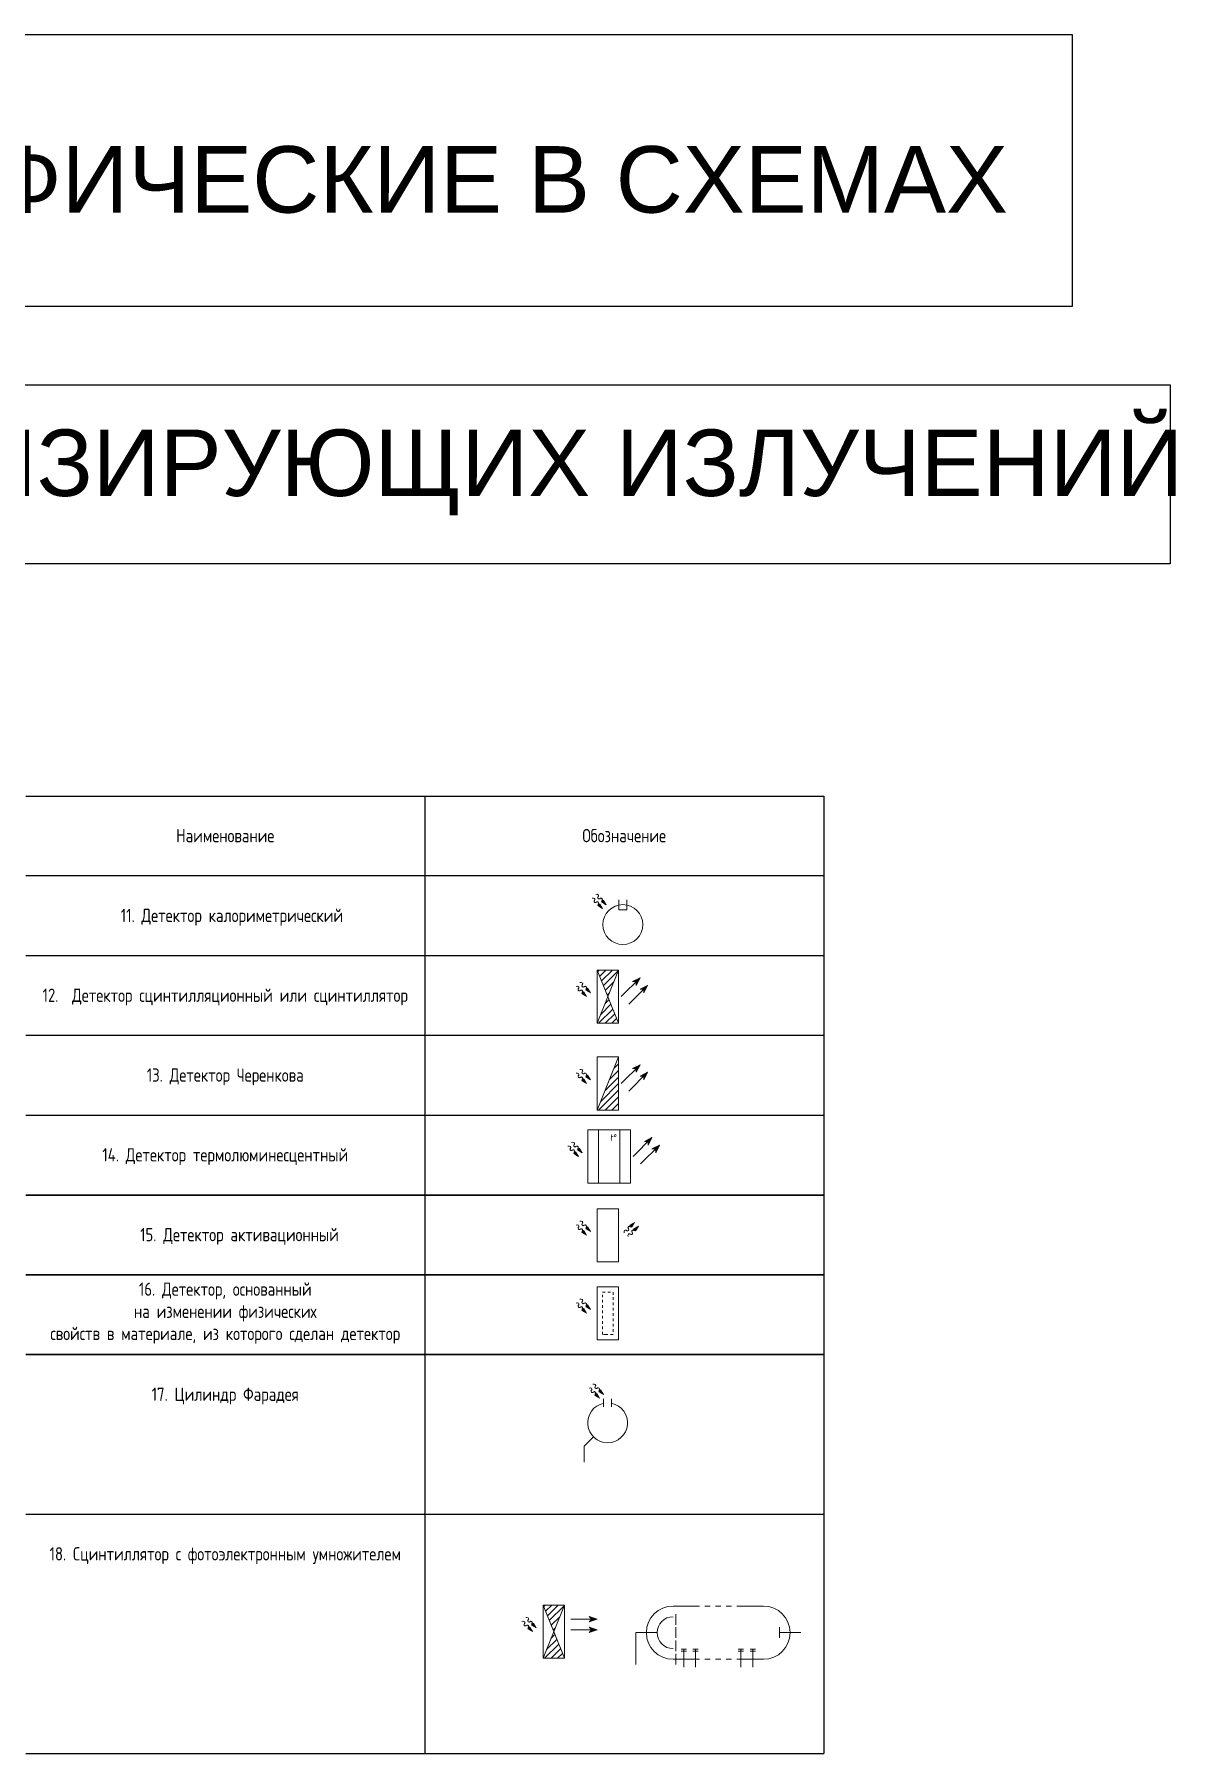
# Model space of a CAD drawing. Header units: millimetres. Extents: x 1899 to 3443, y 1587 to 2353.
# Drawn here: x 2498 to 2927, y 1707 to 2353 of the extents above; entities that cross this region are included whole.
import ezdxf

# ---------------------------------------------------------------- set-up
doc = ezdxf.new("R2010")
doc.units = ezdxf.units.MM
doc.linetypes.add('JIS_02_1.0', pattern=[2, 1, -1])
doc.styles.get("Standard").update_dxf_attribs({"font": 'arial.ttf'})
pattern_1 = [(45, (-20.3536, -238.7289), (-1.2347852, 1.2347852), [])]

msp = doc.modelspace()

# ---------------------------------------------------------------- hatches: boundary and pattern name
at = {"lineweight": 9, "true_color": 0x000000}
h = msp.add_hatch(color=18, dxfattribs=at)
h.dxf.hatch_style = 1
h.paths.add_polyline_path([(2710.45, 2026.43), (2709.74, 2025.72), (2711.51, 2024.66)])
h = msp.add_hatch(color=18, dxfattribs=at)
h.dxf.hatch_style = 1
h.paths.add_polyline_path([(2711.86, 2027.84), (2711.15, 2027.13), (2712.92, 2026.07)])
h = msp.add_hatch(dxfattribs=at)
h.set_pattern_fill('ANSI31', color=18, scale=0.55)
h.paths.add_polyline_path([(2717.52, 2001.51), (2709.52, 2001.51), (2713.52, 1991.51)])
h = msp.add_hatch(color=18, dxfattribs=at)
h.dxf.hatch_style = 1
h.paths.add_polyline_path([(2725.59, 1998.58), (2722.76, 1997.17), (2724.16, 1997.15)])
h.paths.add_polyline_path([(2725.59, 1998.58), (2724.16, 1997.15), (2724.17, 1995.75)])
h = msp.add_hatch(color=18, dxfattribs=at)
h.dxf.hatch_style = 1
h.paths.add_polyline_path([(2704.46, 1993.28), (2703.75, 1992.57), (2705.52, 1991.51)])
h = msp.add_hatch(color=18, dxfattribs=at)
h.dxf.hatch_style = 1
h.paths.add_polyline_path([(2705.87, 1994.69), (2705.16, 1993.99), (2706.93, 1992.92)])
h = msp.add_hatch(dxfattribs=at)
h.set_pattern_fill('ANSI31', color=18, scale=0.55)
h.paths.add_polyline_path([(2713.52, 1991.51), (2709.52, 1981.51), (2717.52, 1981.51)])
h = msp.add_hatch(color=18, dxfattribs=at)
h.dxf.hatch_style = 1
h.paths.add_polyline_path([(2728.42, 1995.75), (2725.59, 1994.34), (2726.98, 1994.32)])
h.paths.add_polyline_path([(2728.42, 1995.75), (2726.98, 1994.32), (2727, 1992.92)])
h = msp.add_hatch(dxfattribs=at)
h.set_pattern_fill('ANSI31', color=18, scale=0.55)
h.set_pattern_definition([(45, (0, -32.6704), (-1.2347852, 1.2347852), [])])
h.paths.add_polyline_path([(2717.52, 1968.84), (2709.52, 1948.84), (2717.52, 1948.84)])
h = msp.add_hatch(color=18, dxfattribs=at)
h.dxf.hatch_style = 1
h.paths.add_polyline_path([(2725.59, 1965.91), (2722.76, 1964.5), (2724.16, 1964.48)])
h.paths.add_polyline_path([(2725.59, 1965.91), (2724.16, 1964.48), (2724.17, 1963.08)])
h = msp.add_hatch(color=18, dxfattribs=at)
h.dxf.hatch_style = 1
h.paths.add_polyline_path([(2704.46, 1960.61), (2703.75, 1959.9), (2705.52, 1958.84)])
h = msp.add_hatch(color=18, dxfattribs=at)
h.dxf.hatch_style = 1
h.paths.add_polyline_path([(2705.87, 1962.02), (2705.16, 1961.32), (2706.93, 1960.25)])
h = msp.add_hatch(color=18, dxfattribs=at)
h.dxf.hatch_style = 1
h.paths.add_polyline_path([(2728.42, 1963.08), (2725.59, 1961.67), (2726.98, 1961.65)])
h.paths.add_polyline_path([(2728.42, 1963.08), (2726.98, 1961.65), (2727, 1960.25)])
h = msp.add_hatch(color=18, dxfattribs=at)
h.dxf.hatch_style = 1
h.paths.add_polyline_path([(2701.38, 1933.19), (2700.67, 1932.49), (2702.44, 1931.43)])
h = msp.add_hatch(color=18, dxfattribs=at)
h.dxf.hatch_style = 1
h.paths.add_polyline_path([(2702.8, 1934.61), (2702.09, 1933.9), (2703.86, 1932.84)])
h = msp.add_hatch(color=18, dxfattribs=at)
h.dxf.hatch_style = 1
h.paths.add_polyline_path([(2730.06, 1938.5), (2727.24, 1937.08), (2728.63, 1937.07)])
h.paths.add_polyline_path([(2730.06, 1938.5), (2728.63, 1937.07), (2728.65, 1935.67)])
h = msp.add_hatch(color=18, dxfattribs=at)
h.dxf.hatch_style = 1
h.paths.add_polyline_path([(2732.89, 1935.67), (2730.06, 1934.25), (2731.46, 1934.24)])
h.paths.add_polyline_path([(2732.89, 1935.67), (2731.46, 1934.24), (2731.48, 1932.84)])
h = msp.add_hatch(color=18, dxfattribs=at)
h.dxf.hatch_style = 1
h.paths.add_polyline_path([(2704.46, 1903.57), (2703.75, 1902.86), (2705.52, 1901.8)])
h = msp.add_hatch(color=18, dxfattribs=at)
h.dxf.hatch_style = 1
h.paths.add_polyline_path([(2705.87, 1904.98), (2705.16, 1904.28), (2706.93, 1903.22)])
h = msp.add_hatch(color=18, dxfattribs=at)
h.dxf.hatch_style = 1
h.paths.add_polyline_path([(2721.77, 1905.59), (2722.48, 1904.89), (2723.54, 1906.66)])
h = msp.add_hatch(color=18, dxfattribs=at)
h.dxf.hatch_style = 1
h.paths.add_polyline_path([(2723.19, 1904.18), (2723.9, 1903.47), (2724.96, 1905.24)])
h = msp.add_hatch(color=18, dxfattribs=at)
h.dxf.hatch_style = 1
h.paths.add_polyline_path([(2705.87, 1875.65), (2705.16, 1874.94), (2706.93, 1873.88)])
h = msp.add_hatch(color=18, dxfattribs=at)
h.dxf.hatch_style = 1
h.paths.add_polyline_path([(2704.46, 1874.24), (2703.75, 1873.53), (2705.52, 1872.47)])
h = msp.add_hatch(color=18, dxfattribs=at)
h.dxf.hatch_style = 1
h.paths.add_polyline_path([(2709.34, 1842.3), (2708.64, 1841.59), (2710.4, 1840.53)])
h = msp.add_hatch(color=18, dxfattribs=at)
h.dxf.hatch_style = 1
h.paths.add_polyline_path([(2710.76, 1843.71), (2710.05, 1843), (2711.82, 1841.94)])
h = msp.add_hatch(dxfattribs=at)
h.set_pattern_fill('ANSI31', color=18, scale=0.55)
h.set_pattern_definition(pattern_1)
h.paths.add_polyline_path([(2689.16, 1762.78), (2693.16, 1752.78), (2697.16, 1762.78)])
h = msp.add_hatch(color=18, dxfattribs=at)
h.dxf.hatch_style = 1
h.paths.add_polyline_path([(2709.53, 1757.49), (2706.53, 1758.49), (2707.5, 1757.49)])
h.paths.add_polyline_path([(2709.53, 1757.49), (2707.5, 1757.49), (2706.53, 1756.49)])
h = msp.add_hatch(color=18, dxfattribs=at)
h.dxf.hatch_style = 1
h.paths.add_polyline_path([(2684.1, 1754.55), (2683.39, 1753.84), (2685.16, 1752.78)])
h = msp.add_hatch(color=18, dxfattribs=at)
h.dxf.hatch_style = 1
h.paths.add_polyline_path([(2685.52, 1755.96), (2684.81, 1755.26), (2686.58, 1754.2)])
h = msp.add_hatch(dxfattribs=at)
h.set_pattern_fill('ANSI31', color=18, scale=0.55)
h.set_pattern_definition(pattern_1)
h.paths.add_polyline_path([(2693.16, 1752.78), (2689.16, 1742.78), (2697.16, 1742.78)])
h = msp.add_hatch(color=18, dxfattribs=at)
h.dxf.hatch_style = 1
h.paths.add_polyline_path([(2709.53, 1753.49), (2706.53, 1754.49), (2707.5, 1753.49)])
h.paths.add_polyline_path([(2709.53, 1753.49), (2707.5, 1753.49), (2706.53, 1752.49)])

# ---------------------------------------------------------------- linework, layer by layer
for p, q in [((2494.65, 2066.93), (2794.65, 2066.93)), ((2644.65, 2066.93), (2644.65, 1706.93)), ((2794.65, 2066.93), (2794.65, 1706.93)), ((2794.65, 2036.93), (2494.65, 2036.93)), ((2494.65, 2006.93), (2794.65, 2006.93)), ((2794.65, 1976.93), (2494.65, 1976.93)), ((2494.65, 1946.93), (2794.65, 1946.93)), ((2794.65, 1916.93), (2494.65, 1916.93)), ((2494.65, 1916.93), (2794.65, 1916.93)), ((2794.65, 1886.93), (2494.65, 1886.93)), ((2494.65, 1886.93), (2794.65, 1886.93)), ((2794.65, 1856.93), (2494.65, 1856.93)), ((2494.65, 1856.93), (2794.65, 1856.93)), ((2494.65, 1796.93), (2794.65, 1796.93)), ((2494.65, 1706.93), (2794.65, 1706.93))]:
    msp.add_line(p, q)
at = {"lineweight": 9}
for p, q in [((2710.45, 2026.43), (2709.74, 2025.72)), ((2711.51, 2024.66), (2709.74, 2025.72)), ((2711.51, 2024.66), (2710.45, 2026.43)), ((2711.86, 2027.84), (2711.15, 2027.13)), ((2712.92, 2026.07), (2711.15, 2027.13)), ((2712.92, 2026.07), (2711.86, 2027.84)), ((2717.64, 2025.95), (2717.64, 2027.95)), ((2717.64, 2024.1), (2717.64, 2025.95)), ((2719.14, 2024.1), (2717.64, 2024.1)), ((2719.14, 2024.1), (2720.64, 2024.1)), ((2720.64, 2025.95), (2720.64, 2027.95)), ((2720.64, 2024.1), (2720.64, 2025.95)), ((2709.52, 2001.51), (2709.52, 1981.51)), ((2717.52, 2001.51), (2709.52, 2001.51)), ((2709.52, 2001.51), (2717.52, 1981.51)), ((2709.52, 1981.51), (2717.52, 2001.51)), ((2717.52, 1981.51), (2717.52, 2001.51)), ((2718.52, 1991.51), (2725.59, 1998.58)), ((2725.59, 1998.58), (2722.76, 1997.17)), ((2722.76, 1997.17), (2724.16, 1997.15)), ((2725.59, 1998.58), (2723.47, 1996.46)), ((2724.17, 1995.75), (2725.59, 1998.58)), ((2704.46, 1993.28), (2703.75, 1992.57)), ((2705.52, 1991.51), (2703.75, 1992.57)), ((2705.52, 1991.51), (2704.46, 1993.28)), ((2705.87, 1994.69), (2705.16, 1993.99)), ((2706.93, 1992.92), (2705.16, 1993.99)), ((2706.93, 1992.92), (2705.87, 1994.69)), ((2721.34, 1988.68), (2728.42, 1995.75)), ((2724.16, 1997.15), (2724.17, 1995.75)), ((2728.42, 1995.75), (2725.59, 1994.34)), ((2725.59, 1994.34), (2726.98, 1994.32)), ((2728.42, 1995.75), (2726.29, 1993.63)), ((2726.98, 1994.32), (2727, 1992.92)), ((2727, 1992.92), (2728.42, 1995.75)), ((2709.52, 1981.51), (2717.52, 1981.51)), ((2709.52, 1968.84), (2709.52, 1948.84)), ((2717.52, 1968.84), (2709.52, 1968.84)), ((2709.52, 1948.84), (2717.52, 1968.84)), ((2717.52, 1948.84), (2717.52, 1968.84)), ((2718.52, 1958.84), (2725.59, 1965.91)), ((2725.59, 1965.91), (2722.76, 1964.5)), ((2725.59, 1965.91), (2723.47, 1963.79)), ((2724.17, 1963.08), (2725.59, 1965.91)), ((2704.46, 1960.61), (2703.75, 1959.9)), ((2705.52, 1958.84), (2703.75, 1959.9)), ((2705.52, 1958.84), (2704.46, 1960.61)), ((2705.87, 1962.02), (2705.16, 1961.32)), ((2706.93, 1960.25), (2705.16, 1961.32)), ((2706.93, 1960.25), (2705.87, 1962.02)), ((2721.34, 1956.01), (2728.42, 1963.08)), ((2722.76, 1964.5), (2724.16, 1964.48)), ((2724.16, 1964.48), (2724.17, 1963.08)), ((2728.42, 1963.08), (2725.59, 1961.67)), ((2725.59, 1961.67), (2726.98, 1961.65)), ((2728.42, 1963.08), (2726.29, 1960.96)), ((2726.98, 1961.65), (2727, 1960.25)), ((2727, 1960.25), (2728.42, 1963.08)), ((2709.52, 1948.84), (2717.52, 1948.84)), ((2705.99, 1941.43), (2705.99, 1921.43)), ((2721.99, 1941.43), (2705.99, 1941.43)), ((2709.99, 1921.43), (2709.99, 1941.43)), ((2717.99, 1921.43), (2717.99, 1941.43)), ((2721.99, 1921.43), (2721.99, 1941.43)), ((2701.38, 1933.19), (2700.67, 1932.49)), ((2702.44, 1931.43), (2701.38, 1933.19)), ((2702.8, 1934.61), (2702.09, 1933.9)), ((2703.86, 1932.84), (2702.09, 1933.9)), ((2703.86, 1932.84), (2702.8, 1934.61)), ((2722.99, 1931.43), (2730.06, 1938.5)), ((2725.82, 1928.6), (2732.89, 1935.67)), ((2730.06, 1938.5), (2727.24, 1937.08)), ((2727.24, 1937.08), (2728.63, 1937.07)), ((2730.06, 1938.5), (2727.94, 1936.38)), ((2728.63, 1937.07), (2728.65, 1935.67)), ((2728.65, 1935.67), (2730.06, 1938.5)), ((2732.89, 1935.67), (2730.06, 1934.25)), ((2730.06, 1934.25), (2731.46, 1934.24)), ((2732.89, 1935.67), (2730.77, 1933.55)), ((2731.46, 1934.24), (2731.48, 1932.84)), ((2731.48, 1932.84), (2732.89, 1935.67)), ((2702.44, 1931.43), (2700.67, 1932.49)), ((2705.99, 1921.43), (2721.99, 1921.43)), ((2709.52, 1911.8), (2709.52, 1891.8)), ((2717.52, 1911.8), (2709.52, 1911.8)), ((2717.52, 1891.8), (2717.52, 1911.8)), ((2704.46, 1903.57), (2703.75, 1902.86)), ((2705.52, 1901.8), (2703.75, 1902.86)), ((2705.52, 1901.8), (2704.46, 1903.57)), ((2705.87, 1904.98), (2705.16, 1904.28)), ((2706.93, 1903.22), (2705.16, 1904.28)), ((2706.93, 1903.22), (2705.87, 1904.98)), ((2723.54, 1906.66), (2721.77, 1905.59)), ((2721.77, 1905.59), (2722.48, 1904.89)), ((2723.54, 1906.66), (2722.48, 1904.89)), ((2724.96, 1905.24), (2723.19, 1904.18)), ((2723.19, 1904.18), (2723.9, 1903.47)), ((2724.96, 1905.24), (2723.9, 1903.47)), ((2709.52, 1891.8), (2717.52, 1891.8)), ((2709.52, 1882.47), (2709.52, 1862.47)), ((2717.52, 1882.47), (2709.52, 1882.47)), ((2717.52, 1862.47), (2717.52, 1882.47)), ((2705.87, 1875.65), (2705.16, 1874.94)), ((2706.93, 1873.88), (2705.16, 1874.94)), ((2706.93, 1873.88), (2705.87, 1875.65)), ((2704.46, 1874.24), (2703.75, 1873.53)), ((2705.52, 1872.47), (2703.75, 1873.53)), ((2705.52, 1872.47), (2704.46, 1874.24)), ((2709.52, 1862.47), (2717.52, 1862.47)), ((2709.34, 1842.3), (2708.64, 1841.59)), ((2710.4, 1840.53), (2709.34, 1842.3)), ((2710.76, 1843.71), (2710.05, 1843)), ((2711.82, 1841.94), (2710.05, 1843)), ((2711.82, 1841.94), (2710.76, 1843.71)), ((2710.4, 1840.53), (2708.64, 1841.59)), ((2711.91, 1840.29), (2711.91, 1837.29)), ((2714.91, 1838.79), (2714.91, 1840.29)), ((2714.91, 1837.29), (2714.91, 1838.79)), ((2708.1, 1825.99), (2704.57, 1822.46)), ((2704.57, 1822.46), (2704.57, 1816.46)), ((2689.16, 1762.78), (2689.16, 1742.78)), ((2697.16, 1762.78), (2689.16, 1762.78)), ((2689.16, 1762.78), (2697.16, 1742.78)), ((2689.16, 1742.78), (2697.16, 1762.78)), ((2697.16, 1742.78), (2697.16, 1762.78)), ((2709.53, 1757.49), (2706.53, 1758.49)), ((2706.53, 1758.49), (2707.5, 1757.49)), ((2738.01, 1762.41), (2748.01, 1762.41)), ((2739.01, 1759.41), (2739.01, 1755.41)), ((2750.01, 1762.41), (2752.01, 1762.41)), ((2754.01, 1762.41), (2756.01, 1762.41)), ((2758.01, 1762.41), (2760.01, 1762.41)), ((2772.01, 1762.41), (2762.01, 1762.41)), ((2684.1, 1754.55), (2683.39, 1753.84)), ((2685.16, 1752.78), (2683.39, 1753.84)), ((2685.16, 1752.78), (2684.1, 1754.55)), ((2685.52, 1755.96), (2684.81, 1755.26)), ((2686.58, 1754.2), (2684.81, 1755.26)), ((2686.58, 1754.2), (2685.52, 1755.96)), ((2699.53, 1757.49), (2709.53, 1757.49)), ((2699.53, 1753.49), (2709.53, 1753.49)), ((2709.53, 1757.49), (2706.53, 1757.49)), ((2706.53, 1756.49), (2709.53, 1757.49)), ((2707.5, 1757.49), (2706.53, 1756.49)), ((2709.53, 1753.49), (2706.53, 1754.49)), ((2706.53, 1754.49), (2707.5, 1753.49)), ((2709.53, 1753.49), (2706.53, 1753.49)), ((2706.53, 1752.49), (2709.53, 1753.49)), ((2707.5, 1753.49), (2706.53, 1752.49)), ((2732.01, 1752.41), (2724.01, 1752.41)), ((2724.01, 1752.41), (2724.01, 1740.41)), ((2739.01, 1754.41), (2739.01, 1750.41)), ((2778.01, 1752.41), (2778.01, 1754.41)), ((2778.01, 1754.41), (2778.01, 1750.41)), ((2778.01, 1752.41), (2786.01, 1752.41)), ((2739.01, 1749.41), (2739.01, 1745.41)), ((2742.01, 1746.16), (2741.01, 1746.16)), ((2743.01, 1745.41), (2741.01, 1745.41)), ((2742.01, 1745.41), (2742.01, 1746.16)), ((2742.01, 1746.16), (2743.01, 1746.16)), ((2742.01, 1742.41), (2742.01, 1745.41)), ((2742.01, 1745.41), (2743.01, 1745.41)), ((2746.51, 1746.16), (2745.51, 1746.16)), ((2747.51, 1745.41), (2745.51, 1745.41)), ((2746.51, 1745.41), (2746.51, 1746.16)), ((2746.51, 1746.16), (2747.51, 1746.16)), ((2746.51, 1742.41), (2746.51, 1745.41)), ((2746.51, 1745.41), (2747.51, 1745.41)), ((2763.51, 1746.16), (2762.51, 1746.16)), ((2763.51, 1745.41), (2762.51, 1745.41)), ((2762.51, 1745.41), (2764.51, 1745.41)), ((2763.51, 1745.41), (2763.51, 1746.16)), ((2763.51, 1746.16), (2764.51, 1746.16)), ((2763.51, 1742.41), (2763.51, 1745.41)), ((2768.01, 1746.16), (2767.01, 1746.16)), ((2768.01, 1745.41), (2767.01, 1745.41)), ((2767.01, 1745.41), (2769.01, 1745.41)), ((2768.01, 1745.41), (2768.01, 1746.16)), ((2768.01, 1746.16), (2769.01, 1746.16)), ((2768.01, 1742.41), (2768.01, 1745.41)), ((2689.16, 1742.78), (2697.16, 1742.78)), ((2738.01, 1742.41), (2748.01, 1742.41)), ((2739.01, 1744.41), (2739.01, 1740.41)), ((2739.01, 1742.41), (2742.01, 1742.41)), ((2742.01, 1742.41), (2742.01, 1739.41)), ((2742.01, 1742.41), (2746.51, 1742.41)), ((2746.51, 1742.41), (2746.51, 1739.41)), ((2750.01, 1742.41), (2752.01, 1742.41)), ((2754.01, 1742.41), (2756.01, 1742.41)), ((2758.01, 1742.41), (2760.01, 1742.41)), ((2772.01, 1742.41), (2762.01, 1742.41)), ((2768.01, 1742.41), (2763.51, 1742.41)), ((2763.51, 1742.41), (2763.51, 1739.41)), ((2768.01, 1742.41), (2768.01, 1739.41))]:
    msp.add_line(p, q, dxfattribs=at)
at = {"linetype": 'JIS_02_1.0', "lineweight": 9}
for p, q in [((2711.52, 1864.47), (2711.52, 1880.47)), ((2711.52, 1880.47), (2715.52, 1880.47)), ((2715.52, 1880.47), (2715.52, 1864.47)), ((2712.8, 1864.47), (2711.52, 1864.47)), ((2715.52, 1864.47), (2712.8, 1864.47))]:
    msp.add_line(p, q, dxfattribs=at)
for points in [[(1912.28, 2353.27), (2888.06, 2353.27), (2888.06, 2250.97), (1912.28, 2250.97)], [(1898.78, 2221.46), (2924.93, 2221.46), (2924.93, 2154.2), (1898.78, 2154.2)]]:
    msp.add_lwpolyline(points, close=True)
at = {"lineweight": 9}
for points in [[(2708.96, 2029.92, -0.237264), (2709.88, 2029.82, 0.783578)], [(2709.88, 2029.11, 0.414214), (2709.88, 2029.82, -0.783578)], [(2707.54, 2028.51, -0.237264), (2708.47, 2028.4, 0.783578)], [(2708.47, 2027.7, 0.414214), (2708.47, 2026.99, -0.783578)], [(2708.47, 2027.7, 0.414214), (2708.47, 2028.4, -0.783578)], [(2709.17, 2026.99, -0.414214), (2708.47, 2026.99, 0.783578)], [(2709.17, 2026.99, -0.414214), (2709.88, 2026.99, 0.783578)], [(2709.88, 2029.11, 0.414214), (2709.88, 2028.4, -0.783578)], [(2710.59, 2028.4, -0.414214), (2709.88, 2028.4, 0.783578)], [(2709.88, 2026.28, 0.414214), (2709.88, 2026.99, -0.783578)], [(2710.59, 2028.4, -0.414214), (2711.29, 2028.4, 0.783578)], [(2711.29, 2027.7, 0.414214), (2711.29, 2028.4, -0.783578)], [(2701.55, 1995.36, -0.237264), (2702.48, 1995.26, 0.783578)], [(2702.48, 1994.55, 0.414214), (2702.48, 1993.84, -0.783578)], [(2702.48, 1994.55, 0.414214), (2702.48, 1995.26, -0.783578)], [(2703.18, 1993.84, -0.414214), (2702.48, 1993.84, 0.783578)], [(2702.97, 1996.78, -0.237264), (2703.89, 1996.67, 0.783578)], [(2703.18, 1993.84, -0.414214), (2703.89, 1993.84, 0.783578)], [(2703.89, 1995.97, 0.414214), (2703.89, 1995.26, -0.783578)], [(2703.89, 1995.97, 0.414214), (2703.89, 1996.67, -0.783578)], [(2704.6, 1995.26, -0.414214), (2703.89, 1995.26, 0.783578)], [(2703.89, 1993.14, 0.414214), (2703.89, 1993.84, -0.783578)], [(2704.6, 1995.26, -0.414214), (2705.3, 1995.26, 0.783578)], [(2705.3, 1994.55, 0.414214), (2705.3, 1995.26, -0.783578)], [(2701.55, 1962.69, -0.237264), (2702.48, 1962.59, 0.783578)], [(2702.48, 1961.88, 0.414214), (2702.48, 1961.17, -0.783578)], [(2702.48, 1961.88, 0.414214), (2702.48, 1962.59, -0.783578)], [(2703.18, 1961.17, -0.414214), (2702.48, 1961.17, 0.783578)], [(2702.97, 1964.11, -0.237264), (2703.89, 1964, 0.783578)], [(2703.18, 1961.17, -0.414214), (2703.89, 1961.17, 0.783578)], [(2703.89, 1963.29, 0.414214), (2703.89, 1962.59, -0.783578)], [(2703.89, 1963.29, 0.414214), (2703.89, 1964, -0.783578)], [(2704.6, 1962.59, -0.414214), (2703.89, 1962.59, 0.783578)], [(2703.89, 1960.47, 0.414214), (2703.89, 1961.17, -0.783578)], [(2704.6, 1962.59, -0.414214), (2705.3, 1962.59, 0.783578)], [(2705.3, 1961.88, 0.414214), (2705.3, 1962.59, -0.783578)], [(2698.48, 1935.28, -0.237264), (2699.4, 1935.17, 0.783578)], [(2699.4, 1934.47, 0.414214), (2699.4, 1933.76, -0.783578)], [(2699.4, 1934.47, 0.414214), (2699.4, 1935.17, -0.783578)], [(2700.11, 1933.76, -0.414214), (2699.4, 1933.76, 0.783578)], [(2699.89, 1936.69, -0.237264), (2700.82, 1936.59, 0.783578)], [(2700.11, 1933.76, -0.414214), (2700.82, 1933.76, 0.783578)], [(2700.82, 1935.88, 0.414214), (2700.82, 1935.17, -0.783578)], [(2700.82, 1935.88, 0.414214), (2700.82, 1936.59, -0.783578)], [(2701.52, 1935.17, -0.414214), (2700.82, 1935.17, 0.783578)], [(2700.82, 1933.05, 0.414214), (2700.82, 1933.76, -0.783578)], [(2701.52, 1935.17, -0.414214), (2702.23, 1935.17, 0.783578)], [(2702.23, 1934.47, 0.414214), (2702.23, 1935.17, -0.783578)], [(2702.97, 1907.07, -0.237264), (2703.89, 1906.96, 0.783578)], [(2703.89, 1906.26, 0.414214), (2703.89, 1906.96, -0.783578)], [(2701.55, 1905.65, -0.237264), (2702.48, 1905.55, 0.783578)], [(2702.48, 1904.84, 0.414214), (2702.48, 1904.13, -0.783578)], [(2702.48, 1904.84, 0.414214), (2702.48, 1905.55, -0.783578)], [(2703.18, 1904.13, -0.414214), (2702.48, 1904.13, 0.783578)], [(2703.18, 1904.13, -0.414214), (2703.89, 1904.13, 0.783578)], [(2703.89, 1906.26, 0.414214), (2703.89, 1905.55, -0.783578)], [(2704.6, 1905.55, -0.414214), (2703.89, 1905.55, 0.783578)], [(2703.89, 1903.43, 0.414214), (2703.89, 1904.13, -0.783578)], [(2704.6, 1905.55, -0.414214), (2705.3, 1905.55, 0.783578)], [(2705.3, 1904.84, 0.414214), (2705.3, 1905.55, -0.783578)], [(2719.69, 1902.69, -0.237264), (2719.79, 1903.61, 0.783578)], [(2720.5, 1903.61, 0.414214), (2719.79, 1903.61, -0.783578)], [(2720.5, 1903.61, 0.414214), (2721.21, 1903.61, -0.783578)], [(2721.1, 1901.28, -0.237264), (2721.21, 1902.2, 0.783578)], [(2721.21, 1904.32, -0.414214), (2721.21, 1905.03, 0.783578)], [(2721.92, 1905.03, 0.414214), (2721.21, 1905.03, -0.783578)], [(2721.21, 1904.32, -0.414214), (2721.21, 1903.61, 0.783578)], [(2721.92, 1902.2, 0.414214), (2721.21, 1902.2, -0.783578)], [(2721.92, 1902.2, 0.414214), (2722.62, 1902.2, -0.783578)], [(2722.62, 1902.91, -0.414214), (2722.62, 1903.61, 0.783578)], [(2723.33, 1903.61, 0.414214), (2722.62, 1903.61, -0.783578)], [(2722.62, 1902.91, -0.414214), (2722.62, 1902.2, 0.783578)], [(2701.55, 1876.32, -0.237264), (2702.48, 1876.22, 0.783578)], [(2702.48, 1875.51, 0.414214), (2702.48, 1874.8, -0.783578)], [(2702.48, 1875.51, 0.414214), (2702.48, 1876.22, -0.783578)], [(2703.18, 1874.8, -0.414214), (2702.48, 1874.8, 0.783578)], [(2702.97, 1877.74, -0.237264), (2703.89, 1877.63, 0.783578)], [(2703.18, 1874.8, -0.414214), (2703.89, 1874.8, 0.783578)], [(2703.89, 1876.92, 0.414214), (2703.89, 1876.22, -0.783578)], [(2703.89, 1876.92, 0.414214), (2703.89, 1877.63, -0.783578)], [(2704.6, 1876.22, -0.414214), (2703.89, 1876.22, 0.783578)], [(2703.89, 1874.1, 0.414214), (2703.89, 1874.8, -0.783578)], [(2704.6, 1876.22, -0.414214), (2705.3, 1876.22, 0.783578)], [(2705.3, 1875.51, 0.414214), (2705.3, 1876.22, -0.783578)], [(2706.44, 1844.38, -0.237264), (2707.36, 1844.28, 0.783578)], [(2707.36, 1843.57, 0.414214), (2707.36, 1842.86, -0.783578)], [(2707.36, 1843.57, 0.414214), (2707.36, 1844.28, -0.783578)], [(2708.07, 1842.86, -0.414214), (2707.36, 1842.86, 0.783578)], [(2707.85, 1845.8, -0.237264), (2708.78, 1845.69, 0.783578)], [(2708.07, 1842.86, -0.414214), (2708.78, 1842.86, 0.783578)], [(2708.78, 1844.98, 0.414214), (2708.78, 1844.28, -0.783578)], [(2708.78, 1844.98, 0.414214), (2708.78, 1845.69, -0.783578)], [(2709.48, 1844.28, -0.414214), (2708.78, 1844.28, 0.783578)], [(2708.78, 1842.16, 0.414214), (2708.78, 1842.86, -0.783578)], [(2709.48, 1844.28, -0.414214), (2710.19, 1844.28, 0.783578)], [(2710.19, 1843.57, 0.414214), (2710.19, 1844.28, -0.783578)], [(2682.61, 1758.05, -0.237264), (2683.54, 1757.94, 0.783578)], [(2681.2, 1756.63, -0.237264), (2682.12, 1756.53, 0.783578)], [(2682.12, 1755.82, 0.414214), (2682.12, 1755.12, -0.783578)], [(2682.12, 1755.82, 0.414214), (2682.12, 1756.53, -0.783578)], [(2682.83, 1755.12, -0.414214), (2682.12, 1755.12, 0.783578)], [(2682.83, 1755.12, -0.414214), (2683.54, 1755.12, 0.783578)], [(2683.54, 1757.24, 0.414214), (2683.54, 1756.53, -0.783578)], [(2683.54, 1757.24, 0.414214), (2683.54, 1757.94, -0.783578)], [(2684.24, 1756.53, -0.414214), (2683.54, 1756.53, 0.783578)], [(2683.54, 1754.41, 0.414214), (2683.54, 1755.12, -0.783578)], [(2684.24, 1756.53, -0.414214), (2684.95, 1756.53, 0.783578)], [(2684.95, 1755.82, 0.414214), (2684.95, 1756.53, -0.783578)]]:
    msp.add_lwpolyline(points, format="xyb", dxfattribs=at)
msp.add_circle((2719.14, 2018.6), 7.5, dxfattribs=at)
for centre, radius, start, end in [((2710.04, 2026.23), 0.167, 160.75875, 289.24125), ((2710.04, 2026.23), 0.167, 160.75875, 289.24125), ((2711.45, 2027.64), 0.167, 160.75875, 289.24125), ((2711.45, 2027.64), 0.167, 160.75875, 289.24125), ((2704.05, 1993.08), 0.167, 160.75875, 289.24125), ((2704.05, 1993.08), 0.167, 160.75875, 289.24125), ((2705.46, 1994.5), 0.167, 160.75875, 289.24125), ((2705.46, 1994.5), 0.167, 160.75875, 289.24125), ((2704.05, 1960.41), 0.167, 160.75875, 289.24125), ((2704.05, 1960.41), 0.167, 160.75875, 289.24125), ((2705.46, 1961.83), 0.167, 160.75875, 289.24125), ((2705.46, 1961.83), 0.167, 160.75875, 289.24125), ((2700.97, 1933), 0.167, 160.75875, 289.24125), ((2700.97, 1933), 0.167, 160.75875, 289.24125), ((2702.39, 1934.41), 0.167, 160.75875, 289.24125), ((2702.39, 1934.41), 0.167, 160.75875, 289.24125), ((2704.05, 1903.37), 0.167, 160.75875, 289.24125), ((2704.05, 1903.37), 0.167, 160.75875, 289.24125), ((2705.46, 1904.79), 0.167, 160.75875, 289.24125), ((2705.46, 1904.79), 0.167, 160.75875, 289.24125), ((2721.97, 1905.19), 0.167, 250.75875, 19.24125), ((2721.97, 1905.19), 0.167, 250.75875, 19.24125), ((2723.38, 1903.77), 0.167, 250.75875, 19.24125), ((2723.38, 1903.77), 0.167, 250.75875, 19.24125), ((2705.46, 1875.46), 0.167, 160.75875, 289.24125), ((2705.46, 1875.46), 0.167, 160.75875, 289.24125), ((2704.05, 1874.04), 0.167, 160.75875, 289.24125), ((2704.05, 1874.04), 0.167, 160.75875, 289.24125), ((2708.93, 1842.1), 0.167, 160.75875, 289.24125), ((2708.93, 1842.1), 0.167, 160.75875, 289.24125), ((2710.35, 1843.52), 0.167, 160.75875, 289.24125), ((2710.35, 1843.52), 0.167, 160.75875, 289.24125), ((2713.41, 1831.29), 7.5, 101.53696, 78.46304), ((2738.01, 1752.41), 10, 90, 270), ((2738.01, 1752.41), 6, 90, 270), ((2772.01, 1752.41), 10, 270, 90), ((2683.69, 1754.35), 0.167, 160.75875, 289.24125), ((2683.69, 1754.35), 0.167, 160.75875, 289.24125), ((2685.11, 1755.77), 0.167, 160.75875, 289.24125), ((2685.11, 1755.77), 0.167, 160.75875, 289.24125)]:
    msp.add_arc(centre, radius, start, end, dxfattribs=at)

# ---------------------------------------------------------------- texts
at = {"char_height": 25, "attachment_point": 1}
for s, width, heights, insert in [('ОБОЗНАЧЕНИЯ УСЛОВНЫЕ ГРАФИЧЕСКИЕ В СХЕМАХ', 1137.9666, [-25.87], (1927.55, 2311.25)), ('ГОСТ 2.733-71 ДЕТЕКТОРЫ ИОНИЗИРУЮЩИХ ИЗЛУЧЕНИЙ', 6862.284, [-37.89], (1922.01, 2204.72))]:
    msp.add_mtext_dynamic_manual_height_columns(s, width=width, gutter_width=125, heights=heights, dxfattribs=dict(at, insert=insert))
at = {"color": 242, "true_color": 0xcd2027, "char_height": 5, "attachment_point": 2}
for s, heights, insert in [('\\pxqc;{\\fGOST type A|b0|i0|c204|p34;Наименование}', [17.61], (2569.65, 2054.54)), ('\\pxqc;{\\fGOST type A|b0|i0|c204|p34;Обозначение}', [17.61], (2719.65, 2054.54)), ('\\pxi-3,l4,qc,t4;{\\fGOST type A|b0|i0|c204|p34;11. Детектор калориметрический}', [17.61], (2569.65, 2024.54)), ('\\pxqc;{\\fGOST type A|b0|i0|c204|p34;12.  Детектор сцинтилляционный или сцинтиллятор}', [17.61], (2569.65, 1994.54)), ('{\\fGOST type A|b0|i0|c204|p34;13. Детектор Черенкова}', [17.61], (2569.65, 1964.54)), ('{\\fGOST type A|b0|i0|c204|p34;14. Детектор термолюминесцентный}', [17.61], (2569.65, 1934.54)), ('{\\fGOST type A|b0|i0|c204|p34;15. Детектор активационный}', [17.61], (2574.99, 1904.54)), ('{\\fGOST type A|b0|i0|c204|p34;16. Детектор, основанный\\Pна изменении физических\\Pсвойств в материале, из которого сделан детектор}', [27.12], (2569.65, 1884.05)), ('{\\fGOST type A|b0|i0|c204|p34;17. Цилиндр Фарадея}', [17.61], (2569.65, 1844.54)), ('{\\fGOST type A|b0|i0|c204|p34;18. Сцинтиллятор с фотоэлектронным умножителем }', [17.61], (2569.65, 1784.54))]:
    msp.add_mtext_dynamic_manual_height_columns(s, width=150, gutter_width=12.5, heights=heights, dxfattribs=dict(at, insert=insert))
at = {"color": 242, "lineweight": 9, "true_color": 0xcd2027, "insert": (2715.71, 1939.76), "char_height": 2.5, "attachment_point": 2}
msp.add_mtext_dynamic_manual_height_columns('{\\fGOST type A|b0|i0|c0|p34;\\C256;t%%D}', width=8.8742, gutter_width=12.5, heights=[5], dxfattribs=at)

doc.saveas('drawing.dxf')
